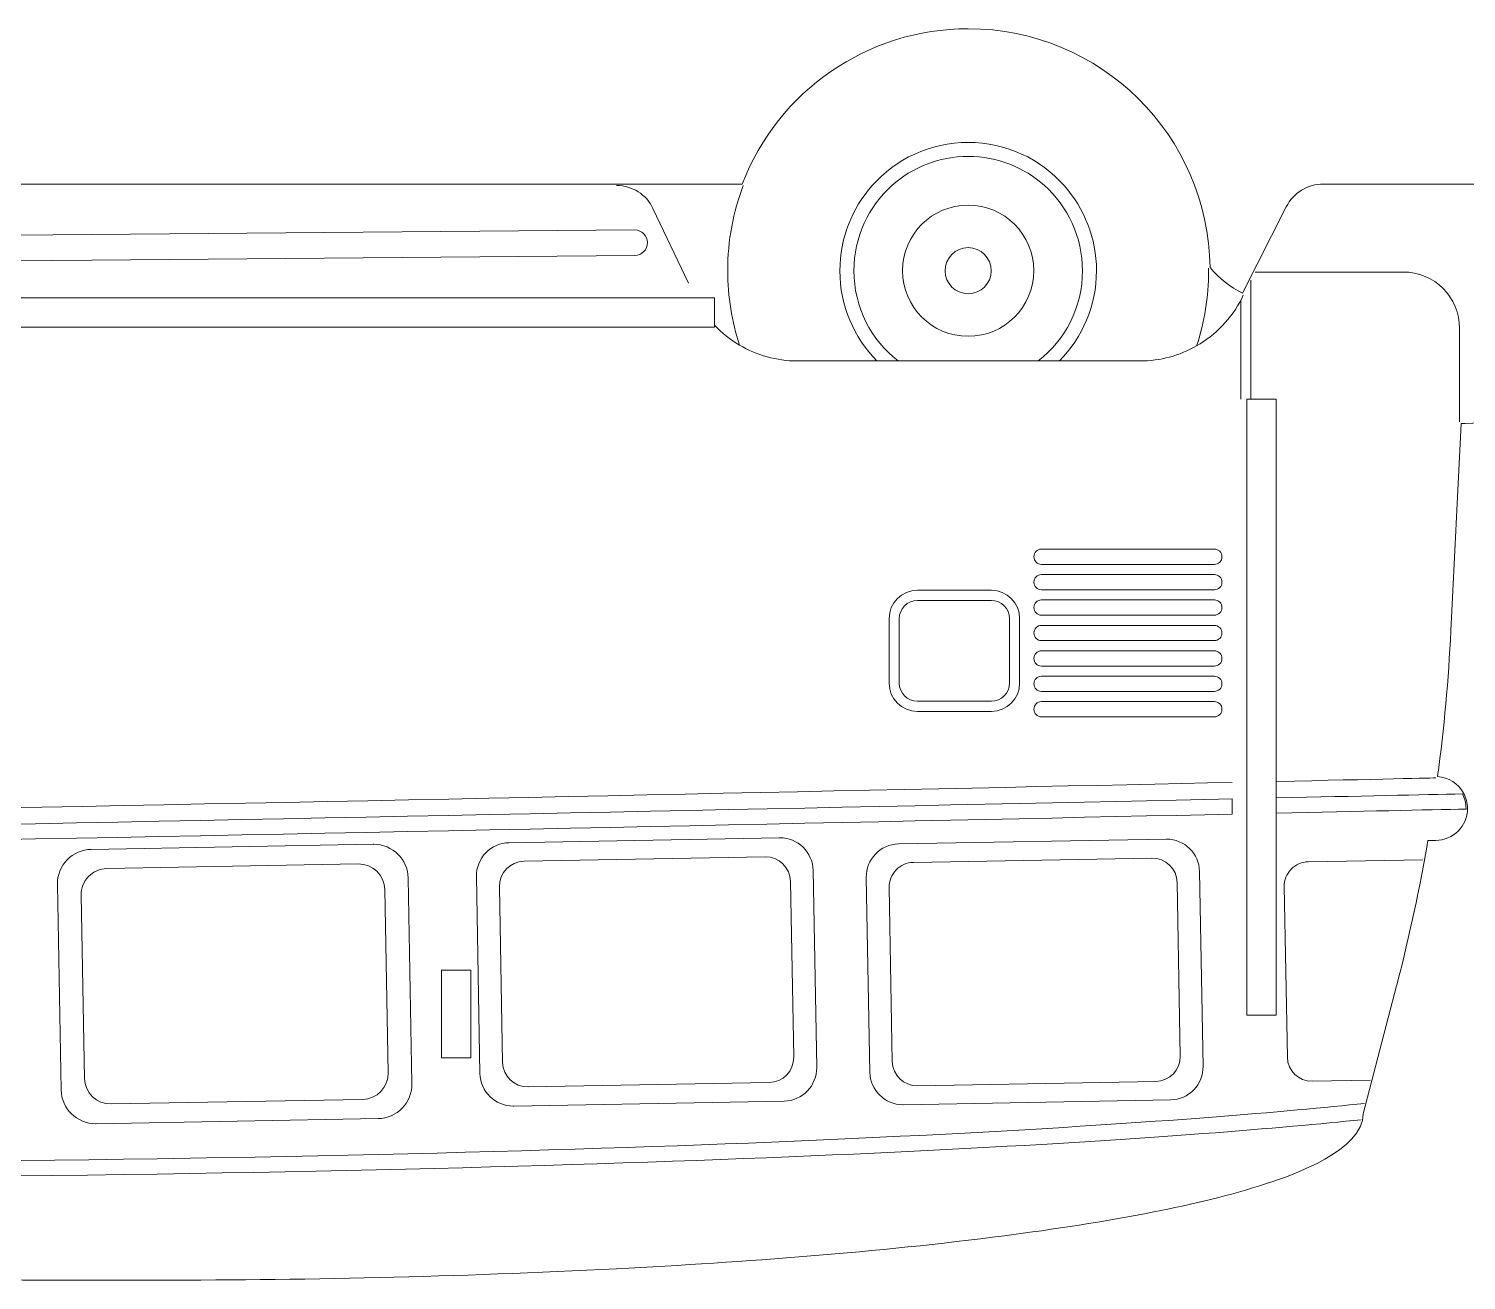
# Model space of a CAD drawing. Header units: millimetres. Extents: x -220 to 220, y -193 to 193.
# Drawn here: x -74.4 to 73.2, y 64.9 to 193.4 of the extents above; entities that cross this region are included whole.
import ezdxf

# ---------------------------------------------------------------- set-up
doc = ezdxf.new("R2010")
doc.units = ezdxf.units.MM
doc.header["$MEASUREMENT"] = 0
doc.layers.add('Camada 1', color=7, linetype='Continuous')

msp = doc.modelspace()

# ---------------------------------------------------------------- linework, layer by layer
at = {"layer": 'Camada 1', "color": 250, "lineweight": 20}
for points, knots in [([(50.2018, 166.1987), (48.9251, 166.8395), (47.7743, 167.7461), (46.8574, 168.8409), (46.8574, 168.8409), (46.6843, 182.426), (35.615, 193.3565), (22.0216, 193.3565), (22.0216, 193.3565), (11.7191, 193.3565), (2.4998, 186.9992), (-1.1775, 177.4124), (-1.1775, 177.4124), (-1.1775, 177.4124), (-126.0096, 177.4124), (-126.0096, 177.4124), (-126.0096, 177.4124), (-129.6868, 186.9993), (-138.906, 193.3565), (-149.2086, 193.3565), (-149.2086, 193.3565), (-159.5107, 193.3565), (-168.7294, 186.9987), (-172.4065, 177.4124), (-172.4065, 177.4124), (-172.4065, 177.4124), (-213.9852, 177.4124), (-213.9852, 177.4124), (-213.9852, 177.4124), (-217.0474, 177.4124), (-219.5304, 174.93), (-219.5304, 171.8676), (-219.5304, 171.8676), (-219.5304, 171.8676), (-219.5304, 160.557), (-219.5304, 160.557), (-219.5304, 160.557), (-219.5304, 156.5124), (-216.4033, 153.1659), (-212.3871, 152.8683), (-212.3871, 152.8683), (-212.0839, 150.7542), (-211.7412, 148.6457), (-211.3594, 146.5443), (-211.3594, 146.5443), (-211.6431, 145.4355), (-211.786, 144.2889), (-211.786, 143.1446), (-211.786, 143.1446), (-211.786, 140.3754), (-210.8488, 136.9631), (-208.8373, 134.9532), (-208.8373, 134.9532), (-208.4364, 133.3749), (-208.0113, 131.8028), (-207.5656, 130.2365), (-207.5656, 130.2365), (-202.7917, 113.4575), (-195.4776, 97.4739), (-185.8954, 82.8954), (-185.8954, 82.8954), (-186.5274, 82.5111), (-187.1751, 82.0394), (-187.6455, 81.4745), (-187.6455, 81.4745), (-188.0193, 81.0258), (-188.2941, 80.4975), (-188.2941, 79.9016), (-188.2941, 79.9016), (-188.2941, 75.5495), (-181.6593, 73.185), (-178.3429, 72.1482), (-178.3429, 72.1482), (-174.5959, 70.9767), (-170.6403, 70.1843), (-166.771, 69.5403), (-166.771, 69.5403), (-161.7028, 68.6969), (-156.5755, 68.1008), (-151.4616, 67.6151), (-151.4616, 67.6151), (-138.2526, 66.3605), (-124.8876, 65.8046), (-111.6267, 65.4365), (-111.6267, 65.4365), (-95.3775, 64.9856), (-79.1091, 64.8737), (-62.8542, 64.8737), (-62.8542, 64.8737), (-46.596, 64.8737), (-30.3153, 65.2172), (-14.0779, 66.0566), (-14.0779, 66.0566), (-0.7995, 66.7431), (12.5693, 67.7346), (25.7585, 69.4427), (25.7585, 69.4427), (30.8783, 70.1058), (36.0025, 70.8828), (41.0675, 71.8863), (41.0675, 71.8863), (44.9441, 72.6543), (48.8792, 73.5588), (52.6367, 74.7917), (52.6367, 74.7917), (55.4453, 75.713), (62.5615, 78.1893), (62.5859, 81.9702), (62.5859, 81.9702), (62.5859, 81.9702), (66.0046, 95.0927), (66.0046, 95.0927), (66.0046, 95.0927), (66.0046, 95.0927), (66.0268, 95.178), (66.0268, 95.178), (66.0268, 95.178), (66.0268, 95.178), (66.1073, 95.4893), (66.1073, 95.4893), (66.1073, 95.4893), (67.346, 100.2902), (68.3825, 105.143), (69.2191, 110.03), (69.2191, 110.03), (69.2191, 110.03), (70.0057, 110.03), (70.0057, 110.03), (70.0057, 110.03), (71.8181, 110.03), (73.2878, 111.4998), (73.2878, 113.3123), (73.2878, 113.3123), (73.2878, 113.8622), (73.1513, 114.3995), (72.8878, 114.882), (72.8878, 114.882), (72.3464, 115.8729), (71.3386, 116.5142), (70.2169, 116.586), (70.2169, 116.586), (70.8784, 121.5492), (71.3359, 126.5396), (71.5798, 131.5407), (71.5798, 131.5407), (71.5798, 131.5407), (72.6184, 152.8374), (72.6184, 152.8374), (72.6184, 152.8374), (72.6184, 152.8374), (73.0502, 152.8374), (73.0502, 152.8374), (73.0502, 152.8374), (77.3134, 152.8374), (80.7697, 156.2939), (80.7697, 160.557), (80.7697, 160.557), (80.7697, 160.557), (80.7697, 171.8676), (80.7697, 171.8676), (80.7697, 171.8676), (80.7697, 174.93), (78.2869, 177.4124), (75.2245, 177.4124), (75.2245, 177.4124), (75.2245, 177.4124), (58.4983, 177.4124), (58.4983, 177.4124), (58.4983, 177.4124), (56.8832, 177.4124), (55.4059, 176.5037), (54.6778, 175.062), (54.6778, 175.062), (54.6778, 175.062), (50.2018, 166.1987), (50.2018, 166.1987)], [0, 0, 0, 0, 0.02222222, 0.02222222, 0.02222222, 0.02222222, 0.04444444, 0.04444444, 0.04444444, 0.04444444, 0.06666667, 0.06666667, 0.06666667, 0.06666667, 0.08888889, 0.08888889, 0.08888889, 0.08888889, 0.11111111, 0.11111111, 0.11111111, 0.11111111, 0.13333333, 0.13333333, 0.13333333, 0.13333333, 0.15555556, 0.15555556, 0.15555556, 0.15555556, 0.17777778, 0.17777778, 0.17777778, 0.17777778, 0.2, 0.2, 0.2, 0.2, 0.22222222, 0.22222222, 0.22222222, 0.22222222, 0.24444444, 0.24444444, 0.24444444, 0.24444444, 0.26666667, 0.26666667, 0.26666667, 0.26666667, 0.28888889, 0.28888889, 0.28888889, 0.28888889, 0.31111111, 0.31111111, 0.31111111, 0.31111111, 0.33333333, 0.33333333, 0.33333333, 0.33333333, 0.35555556, 0.35555556, 0.35555556, 0.35555556, 0.37777778, 0.37777778, 0.37777778, 0.37777778, 0.4, 0.4, 0.4, 0.4, 0.42222222, 0.42222222, 0.42222222, 0.42222222, 0.44444444, 0.44444444, 0.44444444, 0.44444444, 0.46666667, 0.46666667, 0.46666667, 0.46666667, 0.48888889, 0.48888889, 0.48888889, 0.48888889, 0.51111111, 0.51111111, 0.51111111, 0.51111111, 0.53333333, 0.53333333, 0.53333333, 0.53333333, 0.55555556, 0.55555556, 0.55555556, 0.55555556, 0.57777778, 0.57777778, 0.57777778, 0.57777778, 0.6, 0.6, 0.6, 0.6, 0.62222222, 0.62222222, 0.62222222, 0.62222222, 0.64444444, 0.64444444, 0.64444444, 0.64444444, 0.66666667, 0.66666667, 0.66666667, 0.66666667, 0.68888889, 0.68888889, 0.68888889, 0.68888889, 0.71111111, 0.71111111, 0.71111111, 0.71111111, 0.73333333, 0.73333333, 0.73333333, 0.73333333, 0.75555556, 0.75555556, 0.75555556, 0.75555556, 0.77777778, 0.77777778, 0.77777778, 0.77777778, 0.8, 0.8, 0.8, 0.8, 0.82222222, 0.82222222, 0.82222222, 0.82222222, 0.84444444, 0.84444444, 0.84444444, 0.84444444, 0.86666667, 0.86666667, 0.86666667, 0.86666667, 0.88888889, 0.88888889, 0.88888889, 0.88888889, 0.91111111, 0.91111111, 0.91111111, 0.91111111, 0.93333333, 0.93333333, 0.93333333, 0.93333333, 0.95555556, 0.95555556, 0.95555556, 0.95555556, 1, 1, 1, 1]), ([(-4.012, 165.7242), (-4.012, 165.7242), (-4.012, 162.7242), (-4.012, 162.7242), (-4.012, 162.7242), (-4.012, 162.7242), (-139.0122, 162.7242), (-139.0122, 162.7242), (-139.0122, 162.7242), (-139.0122, 162.7242), (-139.0122, 165.7242), (-139.0122, 165.7242), (-139.0122, 165.7242), (-139.0122, 165.7242), (-4.012, 165.7242), (-4.012, 165.7242)], [0, 0, 0, 0, 0.2, 0.2, 0.2, 0.2, 0.4, 0.4, 0.4, 0.4, 0.6, 0.6, 0.6, 0.6, 1, 1, 1, 1]), ([(50.6293, 92.0985), (50.6293, 92.0985), (50.6293, 155.3399), (50.6293, 155.3399), (50.6293, 155.3399), (50.6293, 155.3399), (53.6293, 155.3399), (53.6293, 155.3399), (53.6293, 155.3399), (53.6293, 155.3399), (53.6293, 92.0985), (53.6293, 92.0985), (53.6293, 92.0985), (53.6293, 92.0985), (50.6293, 92.0985), (50.6293, 92.0985)], [0, 0, 0, 0, 0.2, 0.2, 0.2, 0.2, 0.4, 0.4, 0.4, 0.4, 0.6, 0.6, 0.6, 0.6, 1, 1, 1, 1]), ([(-29.0484, 96.7242), (-29.0484, 96.7242), (-29.0484, 87.7242), (-29.0484, 87.7242), (-29.0484, 87.7242), (-29.0484, 87.7242), (-32.0484, 87.7242), (-32.0484, 87.7242), (-32.0484, 87.7242), (-32.0484, 87.7242), (-32.0484, 96.7242), (-32.0484, 96.7242), (-32.0484, 96.7242), (-32.0484, 96.7242), (-29.0484, 96.7242), (-29.0484, 96.7242)], [0, 0, 0, 0, 0.2, 0.2, 0.2, 0.2, 0.4, 0.4, 0.4, 0.4, 0.6, 0.6, 0.6, 0.6, 1, 1, 1, 1])]:
    msp.add_open_spline(points, degree=3, knots=knots, dxfattribs=at)
at = {"layer": 'Camada 1', "color": 242, "lineweight": 20}
for points, knots in [([(12.6572, 159.252), (10.3019, 161.6321), (8.8474, 164.9052), (8.8474, 168.5183), (8.8474, 168.5183), (8.8474, 171.8738), (10.102, 174.9363), (12.1678, 177.2624), (12.1678, 177.2624), (14.581, 179.9796), (18.1013, 181.6919), (22.0214, 181.6919), (22.0214, 181.6919), (25.9412, 181.6919), (29.4613, 179.9796), (31.8745, 177.2624), (31.8745, 177.2624), (33.9401, 174.9363), (35.1947, 171.8738), (35.1947, 168.5183), (35.1947, 168.5183), (35.1947, 164.9052), (33.7403, 161.6319), (31.385, 159.252)], [0, 0, 0, 0, 0.14285714, 0.14285714, 0.14285714, 0.14285714, 0.28571429, 0.28571429, 0.28571429, 0.28571429, 0.42857143, 0.42857143, 0.42857143, 0.42857143, 0.57142857, 0.57142857, 0.57142857, 0.57142857, 0.71428571, 0.71428571, 0.71428571, 0.71428571, 1, 1, 1, 1]), ([(22.0214, 180.2522), (25.0276, 180.2522), (27.7697, 179.1216), (29.8459, 177.2624), (29.8459, 177.2624), (32.2451, 175.1139), (33.755, 171.9923), (33.755, 168.5183), (33.755, 168.5183), (33.755, 164.7515), (31.9801, 161.399), (29.2207, 159.252), (29.2207, 159.252), (29.2207, 159.252), (14.8219, 159.252), (14.8219, 159.252), (14.8219, 159.252), (12.0623, 161.399), (10.2871, 164.7513), (10.2871, 168.5183), (10.2871, 168.5183), (10.2871, 171.9923), (11.7971, 175.1138), (14.1965, 177.2624), (14.1965, 177.2624), (16.2728, 179.1215), (19.0153, 180.2522), (22.0214, 180.2522)], [0, 0, 0, 0, 0.125, 0.125, 0.125, 0.125, 0.25, 0.25, 0.25, 0.25, 0.375, 0.375, 0.375, 0.375, 0.5, 0.5, 0.5, 0.5, 0.625, 0.625, 0.625, 0.625, 0.75, 0.75, 0.75, 0.75, 1, 1, 1, 1]), ([(-14.0682, 177.2624), (-12.4735, 177.2624), (-11.0217, 176.3442), (-10.338, 174.9041), (-10.338, 174.9041), (-10.338, 174.9041), (-6.6918, 167.2242), (-6.6918, 167.2242)], [0, 0, 0, 0, 0.33333333, 0.33333333, 0.33333333, 0.33333333, 1, 1, 1, 1]), ([(-1.4631, 160.8798), (-2.2449, 163.2851), (-2.6674, 165.8523), (-2.6674, 168.5183), (-2.6674, 168.5183), (-2.6674, 171.5972), (-2.1039, 174.5444), (-1.0741, 177.2624)], [0, 0, 0, 0, 0.33333333, 0.33333333, 0.33333333, 0.33333333, 1, 1, 1, 1]), ([(22.0214, 175.2527), (25.7405, 175.2527), (28.7563, 172.238), (28.7563, 168.5183), (28.7563, 168.5183), (28.7563, 164.7984), (25.7405, 161.7839), (22.0214, 161.7839), (22.0214, 161.7839), (18.302, 161.7839), (15.2866, 164.7984), (15.2866, 168.5183), (15.2866, 168.5183), (15.2866, 172.238), (18.302, 175.2527), (22.0214, 175.2527)], [0, 0, 0, 0, 0.2, 0.2, 0.2, 0.2, 0.4, 0.4, 0.4, 0.4, 0.6, 0.6, 0.6, 0.6, 1, 1, 1, 1]), ([(24.3922, 168.5183), (24.3922, 169.8278), (23.3305, 170.8889), (22.0214, 170.8889), (22.0214, 170.8889), (20.7121, 170.8889), (19.6502, 169.8278), (19.6502, 168.5183), (19.6502, 168.5183), (19.6502, 167.2088), (20.7121, 166.1475), (22.0214, 166.1475), (22.0214, 166.1475), (23.3305, 166.1475), (24.3922, 167.2088), (24.3922, 168.5183)], [0, 0, 0, 0, 0.2, 0.2, 0.2, 0.2, 0.4, 0.4, 0.4, 0.4, 0.6, 0.6, 0.6, 0.6, 1, 1, 1, 1]), ([(46.708, 168.7859), (46.7089, 168.6968), (46.7093, 168.6077), (46.7093, 168.5183), (46.7093, 168.5183), (46.7093, 165.8228), (46.2773, 163.2282), (45.4789, 160.8)], [0, 0, 0, 0, 0.33333333, 0.33333333, 0.33333333, 0.33333333, 1, 1, 1, 1]), ([(51.473, 168.3836), (51.473, 168.3836), (66.6745, 168.3836), (66.6745, 168.3836), (66.6745, 168.3836), (69.8786, 168.3836), (72.4756, 165.7866), (72.4756, 162.5831), (72.4756, 162.5831), (72.4756, 162.5831), (72.4756, 152.9874), (72.4756, 152.9874)], [0, 0, 0, 0, 0.25, 0.25, 0.25, 0.25, 0.5, 0.5, 0.5, 0.5, 1, 1, 1, 1]), ([(-4.012, 162.9138), (-3.259, 162.1176), (-2.4, 161.4336), (-1.4631, 160.8798), (-1.4631, 160.8798), (0.3059, 159.8342), (2.353, 159.252), (4.4903, 159.252), (4.4903, 159.252), (4.4903, 159.252), (12.6572, 159.252), (12.6572, 159.252), (12.6572, 159.252), (12.6572, 159.252), (14.8219, 159.252), (14.8219, 159.252), (14.8219, 159.252), (14.8219, 159.252), (29.2207, 159.252), (29.2207, 159.252), (29.2207, 159.252), (29.2207, 159.252), (31.385, 159.252), (31.385, 159.252), (31.385, 159.252), (31.385, 159.252), (39.6623, 159.252), (39.6623, 159.252), (39.6623, 159.252), (41.743, 159.252), (43.7402, 159.8039), (45.4789, 160.8), (45.4789, 160.8), (47.4295, 161.9175), (49.0544, 163.5942), (50.1068, 165.678), (50.1068, 165.678), (50.1068, 165.678), (50.2687, 165.9986), (50.2687, 165.9986)], [0, 0, 0, 0, 0.09090909, 0.09090909, 0.09090909, 0.09090909, 0.18181818, 0.18181818, 0.18181818, 0.18181818, 0.27272727, 0.27272727, 0.27272727, 0.27272727, 0.36363636, 0.36363636, 0.36363636, 0.36363636, 0.45454545, 0.45454545, 0.45454545, 0.45454545, 0.54545455, 0.54545455, 0.54545455, 0.54545455, 0.63636364, 0.63636364, 0.63636364, 0.63636364, 0.72727273, 0.72727273, 0.72727273, 0.72727273, 0.81818182, 0.81818182, 0.81818182, 0.81818182, 1, 1, 1, 1]), ([(49.1293, 115.9824), (-3.6108, 114.8319), (-140.0086, 111.9201), (-169.612, 111.9201), (-169.612, 111.9201), (-189.5649, 111.9201), (-201.0645, 121.4897), (-207.4213, 130.2776)], [0, 0, 0, 0, 0.33333333, 0.33333333, 0.33333333, 0.33333333, 1, 1, 1, 1])]:
    msp.add_open_spline(points, degree=3, knots=knots, dxfattribs=at)
at = {"layer": 'Camada 1', "color": 242, "lineweight": 9}
for points, knots in [([(-12.1906, 172.6986), (-12.1998, 172.6986), (-12.2089, 172.6986), (-12.2181, 172.6982), (-12.2181, 172.6982), (-12.2181, 172.6982), (-119.7775, 171.7769), (-119.7775, 171.7769), (-119.7775, 171.7769), (-120.4983, 171.7707), (-121.0774, 171.1815), (-121.0713, 170.4605), (-121.0713, 170.4605), (-121.0651, 169.7495), (-120.4902, 169.1753), (-119.7825, 169.1667), (-119.7825, 169.1667), (-119.7733, 169.1667), (-119.7642, 169.1667), (-119.755, 169.1672), (-119.755, 169.1672), (-119.755, 169.1672), (-12.1951, 170.0883), (-12.1951, 170.0883), (-12.1951, 170.0883), (-11.4748, 170.0946), (-10.8952, 170.6838), (-10.9018, 171.4047), (-10.9018, 171.4047), (-10.9072, 172.116), (-11.4825, 172.6899), (-12.1906, 172.6986)], [0, 0, 0, 0, 0.11111111, 0.11111111, 0.11111111, 0.11111111, 0.22222222, 0.22222222, 0.22222222, 0.22222222, 0.33333333, 0.33333333, 0.33333333, 0.33333333, 0.44444444, 0.44444444, 0.44444444, 0.44444444, 0.55555556, 0.55555556, 0.55555556, 0.55555556, 0.66666667, 0.66666667, 0.66666667, 0.66666667, 0.77777778, 0.77777778, 0.77777778, 0.77777778, 1, 1, 1, 1]), ([(47.2967, 139.9365), (47.2967, 139.9365), (29.5474, 139.9365), (29.5474, 139.9365), (29.5474, 139.9365), (29.1151, 139.9365), (28.7642, 139.5857), (28.7642, 139.1534), (28.7642, 139.1534), (28.7642, 138.7211), (29.1151, 138.3702), (29.5474, 138.3702), (29.5474, 138.3702), (29.5474, 138.3702), (47.2967, 138.3702), (47.2967, 138.3702), (47.2967, 138.3702), (47.729, 138.3702), (48.0797, 138.7211), (48.0797, 139.1534), (48.0797, 139.1534), (48.0797, 139.5857), (47.729, 139.9365), (47.2967, 139.9365)], [0, 0, 0, 0, 0.14285714, 0.14285714, 0.14285714, 0.14285714, 0.28571429, 0.28571429, 0.28571429, 0.28571429, 0.42857143, 0.42857143, 0.42857143, 0.42857143, 0.57142857, 0.57142857, 0.57142857, 0.57142857, 0.71428571, 0.71428571, 0.71428571, 0.71428571, 1, 1, 1, 1]), ([(47.2967, 137.3262), (47.2967, 137.3262), (29.5474, 137.3262), (29.5474, 137.3262), (29.5474, 137.3262), (29.1151, 137.3262), (28.7642, 136.9755), (28.7642, 136.5431), (28.7642, 136.5431), (28.7642, 136.1109), (29.1151, 135.7602), (29.5474, 135.7602), (29.5474, 135.7602), (29.5474, 135.7602), (47.2967, 135.7602), (47.2967, 135.7602), (47.2967, 135.7602), (47.729, 135.7602), (48.0797, 136.1109), (48.0797, 136.5431), (48.0797, 136.5431), (48.0797, 136.9755), (47.729, 137.3262), (47.2967, 137.3262)], [0, 0, 0, 0, 0.14285714, 0.14285714, 0.14285714, 0.14285714, 0.28571429, 0.28571429, 0.28571429, 0.28571429, 0.42857143, 0.42857143, 0.42857143, 0.42857143, 0.57142857, 0.57142857, 0.57142857, 0.57142857, 0.71428571, 0.71428571, 0.71428571, 0.71428571, 1, 1, 1, 1]), ([(24.3992, 135.7169), (24.3992, 135.7169), (16.8058, 135.7169), (16.8058, 135.7169), (16.8058, 135.7169), (15.205, 135.7169), (13.9028, 134.4147), (13.9028, 132.8139), (13.9028, 132.8139), (13.9028, 132.8139), (13.9028, 126.1773), (13.9028, 126.1773), (13.9028, 126.1773), (13.9028, 124.5765), (15.205, 123.2745), (16.8058, 123.2745), (16.8058, 123.2745), (16.8058, 123.2745), (24.3992, 123.2745), (24.3992, 123.2745), (24.3992, 123.2745), (26, 123.2745), (27.3022, 124.5765), (27.3022, 126.1773), (27.3022, 126.1773), (27.3022, 126.1773), (27.3022, 132.8139), (27.3022, 132.8139), (27.3022, 132.8139), (27.3022, 134.4147), (26, 135.7169), (24.3992, 135.7169)], [0, 0, 0, 0, 0.11111111, 0.11111111, 0.11111111, 0.11111111, 0.22222222, 0.22222222, 0.22222222, 0.22222222, 0.33333333, 0.33333333, 0.33333333, 0.33333333, 0.44444444, 0.44444444, 0.44444444, 0.44444444, 0.55555556, 0.55555556, 0.55555556, 0.55555556, 0.66666667, 0.66666667, 0.66666667, 0.66666667, 0.77777778, 0.77777778, 0.77777778, 0.77777778, 1, 1, 1, 1]), ([(16.8058, 124.3185), (16.8058, 124.3185), (16.8058, 124.3185), (16.8058, 124.3185), (16.8058, 124.3185), (15.781, 124.3185), (14.947, 125.1527), (14.947, 126.1773), (14.947, 126.1773), (14.947, 126.1773), (14.947, 132.8139), (14.947, 132.8139), (14.947, 132.8139), (14.947, 133.8386), (15.781, 134.6727), (16.8058, 134.6727), (16.8058, 134.6727), (16.8058, 134.6727), (24.3992, 134.6727), (24.3992, 134.6727), (24.3992, 134.6727), (25.424, 134.6727), (26.258, 133.8386), (26.258, 132.8139), (26.258, 132.8139), (26.258, 132.8139), (26.258, 126.1773), (26.258, 126.1773), (26.258, 126.1773), (26.258, 125.1527), (25.424, 124.3185), (24.3992, 124.3185), (24.3992, 124.3185), (24.3992, 124.3185), (16.8058, 124.3185), (16.8058, 124.3185)], [0, 0, 0, 0, 0.1, 0.1, 0.1, 0.1, 0.2, 0.2, 0.2, 0.2, 0.3, 0.3, 0.3, 0.3, 0.4, 0.4, 0.4, 0.4, 0.5, 0.5, 0.5, 0.5, 0.6, 0.6, 0.6, 0.6, 0.7, 0.7, 0.7, 0.7, 0.8, 0.8, 0.8, 0.8, 1, 1, 1, 1]), ([(47.2967, 134.7161), (47.2967, 134.7161), (29.5474, 134.7161), (29.5474, 134.7161), (29.5474, 134.7161), (29.1151, 134.7161), (28.7642, 134.3652), (28.7642, 133.9329), (28.7642, 133.9329), (28.7642, 133.5006), (29.1151, 133.1499), (29.5474, 133.1499), (29.5474, 133.1499), (29.5474, 133.1499), (47.2967, 133.1499), (47.2967, 133.1499), (47.2967, 133.1499), (47.729, 133.1499), (48.0797, 133.5006), (48.0797, 133.9329), (48.0797, 133.9329), (48.0797, 134.3652), (47.729, 134.7161), (47.2967, 134.7161)], [0, 0, 0, 0, 0.14285714, 0.14285714, 0.14285714, 0.14285714, 0.28571429, 0.28571429, 0.28571429, 0.28571429, 0.42857143, 0.42857143, 0.42857143, 0.42857143, 0.57142857, 0.57142857, 0.57142857, 0.57142857, 0.71428571, 0.71428571, 0.71428571, 0.71428571, 1, 1, 1, 1]), ([(47.2967, 132.1058), (47.2967, 132.1058), (29.5474, 132.1058), (29.5474, 132.1058), (29.5474, 132.1058), (29.1151, 132.1058), (28.7642, 131.7551), (28.7642, 131.3226), (28.7642, 131.3226), (28.7642, 130.8905), (29.1151, 130.5398), (29.5474, 130.5398), (29.5474, 130.5398), (29.5474, 130.5398), (47.2967, 130.5398), (47.2967, 130.5398), (47.2967, 130.5398), (47.729, 130.5398), (48.0797, 130.8905), (48.0797, 131.3226), (48.0797, 131.3226), (48.0797, 131.7551), (47.729, 132.1058), (47.2967, 132.1058)], [0, 0, 0, 0, 0.14285714, 0.14285714, 0.14285714, 0.14285714, 0.28571429, 0.28571429, 0.28571429, 0.28571429, 0.42857143, 0.42857143, 0.42857143, 0.42857143, 0.57142857, 0.57142857, 0.57142857, 0.57142857, 0.71428571, 0.71428571, 0.71428571, 0.71428571, 1, 1, 1, 1]), ([(47.2967, 129.4956), (47.2967, 129.4956), (29.5474, 129.4956), (29.5474, 129.4956), (29.5474, 129.4956), (29.1151, 129.4956), (28.7642, 129.1449), (28.7642, 128.7126), (28.7642, 128.7126), (28.7642, 128.2802), (29.1151, 127.9295), (29.5474, 127.9295), (29.5474, 127.9295), (29.5474, 127.9295), (47.2967, 127.9295), (47.2967, 127.9295), (47.2967, 127.9295), (47.729, 127.9295), (48.0797, 128.2802), (48.0797, 128.7126), (48.0797, 128.7126), (48.0797, 129.1449), (47.729, 129.4956), (47.2967, 129.4956)], [0, 0, 0, 0, 0.14285714, 0.14285714, 0.14285714, 0.14285714, 0.28571429, 0.28571429, 0.28571429, 0.28571429, 0.42857143, 0.42857143, 0.42857143, 0.42857143, 0.57142857, 0.57142857, 0.57142857, 0.57142857, 0.71428571, 0.71428571, 0.71428571, 0.71428571, 1, 1, 1, 1]), ([(47.2967, 126.8853), (47.2967, 126.8853), (29.5474, 126.8853), (29.5474, 126.8853), (29.5474, 126.8853), (29.1151, 126.8853), (28.7642, 126.5346), (28.7642, 126.1023), (28.7642, 126.1023), (28.7642, 125.67), (29.1151, 125.3193), (29.5474, 125.3193), (29.5474, 125.3193), (29.5474, 125.3193), (47.2967, 125.3193), (47.2967, 125.3193), (47.2967, 125.3193), (47.729, 125.3193), (48.0797, 125.67), (48.0797, 126.1023), (48.0797, 126.1023), (48.0797, 126.5346), (47.729, 126.8853), (47.2967, 126.8853)], [0, 0, 0, 0, 0.14285714, 0.14285714, 0.14285714, 0.14285714, 0.28571429, 0.28571429, 0.28571429, 0.28571429, 0.42857143, 0.42857143, 0.42857143, 0.42857143, 0.57142857, 0.57142857, 0.57142857, 0.57142857, 0.71428571, 0.71428571, 0.71428571, 0.71428571, 1, 1, 1, 1]), ([(-204.5041, 121.0298), (-204.9141, 122.2115), (-205.3075, 123.3993), (-205.6909, 124.5902), (-205.6909, 124.5902), (-199.3359, 117.4208), (-189.8667, 110.1545), (-174.6754, 110.1545), (-174.6754, 110.1545), (-144.834, 110.1545), (-9.9513, 113.0099), (49.1293, 114.2928), (49.1293, 114.2928), (49.1293, 114.2928), (49.1293, 112.7262), (49.1293, 112.7262), (49.1293, 112.7262), (-9.9735, 111.4431), (-144.8259, 108.5885), (-174.6754, 108.5885), (-174.6754, 108.5885), (-188.7186, 108.5885), (-198.0108, 114.5201), (-204.5041, 121.0298)], [0, 0, 0, 0, 0.14285714, 0.14285714, 0.14285714, 0.14285714, 0.28571429, 0.28571429, 0.28571429, 0.28571429, 0.42857143, 0.42857143, 0.42857143, 0.42857143, 0.57142857, 0.57142857, 0.57142857, 0.57142857, 0.71428571, 0.71428571, 0.71428571, 0.71428571, 1, 1, 1, 1]), ([(47.2967, 124.2752), (47.2967, 124.2752), (29.5474, 124.2752), (29.5474, 124.2752), (29.5474, 124.2752), (29.1151, 124.2752), (28.7642, 123.9245), (28.7642, 123.4922), (28.7642, 123.4922), (28.7642, 123.0597), (29.1151, 122.709), (29.5474, 122.709), (29.5474, 122.709), (29.5474, 122.709), (47.2967, 122.709), (47.2967, 122.709), (47.2967, 122.709), (47.729, 122.709), (48.0797, 123.0597), (48.0797, 123.4922), (48.0797, 123.4922), (48.0797, 123.9245), (47.729, 124.2752), (47.2967, 124.2752)], [0, 0, 0, 0, 0.14285714, 0.14285714, 0.14285714, 0.14285714, 0.28571429, 0.28571429, 0.28571429, 0.28571429, 0.42857143, 0.42857143, 0.42857143, 0.42857143, 0.57142857, 0.57142857, 0.57142857, 0.57142857, 0.71428571, 0.71428571, 0.71428571, 0.71428571, 1, 1, 1, 1]), ([(53.6293, 114.3906), (62.1704, 114.5766), (68.7856, 114.7224), (72.7559, 114.8102), (72.7559, 114.8102), (72.9991, 114.365), (73.1377, 113.8553), (73.1377, 113.3123), (73.1377, 113.3123), (73.1377, 113.2919), (73.1353, 113.2721), (73.1348, 113.2517), (73.1348, 113.2517), (69.2033, 113.1648), (62.4407, 113.0159), (53.6293, 112.824), (53.6293, 112.824), (53.6293, 112.824), (53.6293, 114.3906), (53.6293, 114.3906)], [0, 0, 0, 0, 0.16666667, 0.16666667, 0.16666667, 0.16666667, 0.33333333, 0.33333333, 0.33333333, 0.33333333, 0.5, 0.5, 0.5, 0.5, 0.66666667, 0.66666667, 0.66666667, 0.66666667, 1, 1, 1, 1]), ([(-38.9986, 109.6346), (-38.9986, 109.6346), (-39.064, 109.6341), (-39.064, 109.6341), (-39.064, 109.6341), (-39.064, 109.6341), (-68.0154, 109.1069), (-68.0154, 109.1069), (-68.0154, 109.1069), (-68.9584, 109.0895), (-69.8389, 108.7062), (-70.4941, 108.0272), (-70.4941, 108.0272), (-71.1487, 107.3481), (-71.4999, 106.4544), (-71.4832, 105.5108), (-71.4832, 105.5108), (-71.4832, 105.5108), (-71.0988, 84.413), (-71.0988, 84.413), (-71.0988, 84.413), (-71.064, 82.5012), (-69.4801, 80.9451), (-67.5684, 80.9451), (-67.5684, 80.9451), (-67.5684, 80.9451), (-67.5031, 80.9457), (-67.5031, 80.9457), (-67.5031, 80.9457), (-67.5031, 80.9457), (-38.5516, 81.4728), (-38.5516, 81.4728), (-38.5516, 81.4728), (-37.6086, 81.4902), (-36.7281, 81.8736), (-36.073, 82.5527), (-36.073, 82.5527), (-35.4184, 83.2317), (-35.0671, 84.1254), (-35.0841, 85.0691), (-35.0841, 85.0691), (-35.0841, 85.0691), (-35.4684, 106.1669), (-35.4684, 106.1669), (-35.4684, 106.1669), (-35.503, 108.0786), (-37.0869, 109.6346), (-38.9986, 109.6346)], [0, 0, 0, 0, 0.07692308, 0.07692308, 0.07692308, 0.07692308, 0.15384615, 0.15384615, 0.15384615, 0.15384615, 0.23076923, 0.23076923, 0.23076923, 0.23076923, 0.30769231, 0.30769231, 0.30769231, 0.30769231, 0.38461538, 0.38461538, 0.38461538, 0.38461538, 0.46153846, 0.46153846, 0.46153846, 0.46153846, 0.53846154, 0.53846154, 0.53846154, 0.53846154, 0.61538462, 0.61538462, 0.61538462, 0.61538462, 0.69230769, 0.69230769, 0.69230769, 0.69230769, 0.76923077, 0.76923077, 0.76923077, 0.76923077, 0.84615385, 0.84615385, 0.84615385, 0.84615385, 1, 1, 1, 1]), ([(2.6963, 110.3013), (2.6963, 110.3013), (2.633, 110.3009), (2.633, 110.3009), (2.633, 110.3009), (2.633, 110.3009), (-25.1214, 109.7961), (-25.1214, 109.7961), (-25.1214, 109.7961), (-26.0313, 109.7799), (-26.8807, 109.4097), (-27.5124, 108.7542), (-27.5124, 108.7542), (-28.1347, 108.1088), (-28.4824, 107.2242), (-28.4667, 106.3269), (-28.4667, 106.3269), (-28.4667, 106.3269), (-28.0986, 86.1003), (-28.0986, 86.1003), (-28.0986, 86.1003), (-28.065, 84.2559), (-26.5371, 82.755), (-24.6925, 82.755), (-24.6925, 82.755), (-24.6925, 82.755), (-24.6294, 82.7555), (-24.6294, 82.7555), (-24.6294, 82.7555), (-24.6294, 82.7555), (3.1256, 83.2607), (3.1256, 83.2607), (3.1256, 83.2607), (5.0042, 83.2949), (6.5045, 84.8514), (6.4703, 86.73), (6.4703, 86.73), (6.4703, 86.73), (6.1024, 106.956), (6.1024, 106.956), (6.1024, 106.956), (6.0686, 108.8006), (4.5409, 110.3013), (2.6963, 110.3013)], [0, 0, 0, 0, 0.08333333, 0.08333333, 0.08333333, 0.08333333, 0.16666667, 0.16666667, 0.16666667, 0.16666667, 0.25, 0.25, 0.25, 0.25, 0.33333333, 0.33333333, 0.33333333, 0.33333333, 0.41666667, 0.41666667, 0.41666667, 0.41666667, 0.5, 0.5, 0.5, 0.5, 0.58333333, 0.58333333, 0.58333333, 0.58333333, 0.66666667, 0.66666667, 0.66666667, 0.66666667, 0.75, 0.75, 0.75, 0.75, 0.83333333, 0.83333333, 0.83333333, 0.83333333, 1, 1, 1, 1]), ([(42.3995, 110.1608), (42.3995, 110.1608), (42.3373, 110.1602), (42.3373, 110.1602), (42.3373, 110.1602), (42.3373, 110.1602), (14.8765, 109.6605), (14.8765, 109.6605), (14.8765, 109.6605), (13.0153, 109.6268), (11.5282, 108.0848), (11.5619, 106.2224), (11.5619, 106.2224), (11.5619, 106.2224), (11.9258, 86.211), (11.9258, 86.211), (11.9258, 86.211), (11.959, 84.3828), (13.4731, 82.8959), (15.3019, 82.8959), (15.3019, 82.8959), (15.3019, 82.8959), (15.364, 82.8963), (15.364, 82.8963), (15.364, 82.8963), (15.364, 82.8963), (42.8246, 83.3954), (42.8246, 83.3954), (42.8246, 83.3954), (43.7264, 83.4117), (44.5682, 83.7782), (45.1943, 84.4277), (45.1943, 84.4277), (45.8204, 85.0776), (46.1561, 85.9322), (46.1399, 86.834), (46.1399, 86.834), (46.1399, 86.834), (45.7754, 106.8455), (45.7754, 106.8455), (45.7754, 106.8455), (45.7423, 108.6735), (44.2282, 110.1608), (42.3995, 110.1608)], [0, 0, 0, 0, 0.08333333, 0.08333333, 0.08333333, 0.08333333, 0.16666667, 0.16666667, 0.16666667, 0.16666667, 0.25, 0.25, 0.25, 0.25, 0.33333333, 0.33333333, 0.33333333, 0.33333333, 0.41666667, 0.41666667, 0.41666667, 0.41666667, 0.5, 0.5, 0.5, 0.5, 0.58333333, 0.58333333, 0.58333333, 0.58333333, 0.66666667, 0.66666667, 0.66666667, 0.66666667, 0.75, 0.75, 0.75, 0.75, 0.83333333, 0.83333333, 0.83333333, 0.83333333, 1, 1, 1, 1]), ([(3.7811, 105.8156), (3.7552, 107.2359), (2.5826, 108.3666), (1.1623, 108.3407), (1.1623, 108.3407), (1.1623, 108.3407), (-23.5806, 107.891), (-23.5806, 107.891), (-23.5806, 107.891), (-25.0009, 107.865), (-26.1318, 106.6923), (-26.1058, 105.2721), (-26.1058, 105.2721), (-26.1058, 105.2721), (-25.7779, 87.2412), (-25.7779, 87.2412), (-25.7779, 87.2412), (-25.752, 85.821), (-24.5793, 84.6902), (-23.1591, 84.7163), (-23.1591, 84.7163), (-23.1591, 84.7163), (1.5839, 85.1664), (1.5839, 85.1664), (1.5839, 85.1664), (3.0043, 85.1925), (4.135, 86.3649), (4.1089, 87.7853), (4.1089, 87.7853), (4.1089, 87.7853), (3.7811, 105.8156), (3.7811, 105.8156)], [0, 0, 0, 0, 0.11111111, 0.11111111, 0.11111111, 0.11111111, 0.22222222, 0.22222222, 0.22222222, 0.22222222, 0.33333333, 0.33333333, 0.33333333, 0.33333333, 0.44444444, 0.44444444, 0.44444444, 0.44444444, 0.55555556, 0.55555556, 0.55555556, 0.55555556, 0.66666667, 0.66666667, 0.66666667, 0.66666667, 0.77777778, 0.77777778, 0.77777778, 0.77777778, 1, 1, 1, 1]), ([(43.4737, 105.7167), (43.4482, 107.1222), (42.2878, 108.2408), (40.8823, 108.2153), (40.8823, 108.2153), (40.8823, 108.2153), (16.402, 107.7702), (16.402, 107.7702), (16.402, 107.7702), (15.727, 107.7579), (15.0847, 107.478), (14.6161, 106.9917), (14.6161, 106.9917), (14.1476, 106.5059), (13.8911, 105.8538), (13.9034, 105.1788), (13.9034, 105.1788), (13.9034, 105.1788), (14.228, 87.3392), (14.228, 87.3392), (14.228, 87.3392), (14.2535, 85.9337), (15.4141, 84.8151), (16.8196, 84.8406), (16.8196, 84.8406), (16.8196, 84.8406), (41.2993, 85.2863), (41.2993, 85.2863), (41.2993, 85.2863), (42.7048, 85.3118), (43.8235, 86.472), (43.798, 87.8775), (43.798, 87.8775), (43.798, 87.8775), (43.4737, 105.7167), (43.4737, 105.7167)], [0, 0, 0, 0, 0.1, 0.1, 0.1, 0.1, 0.2, 0.2, 0.2, 0.2, 0.3, 0.3, 0.3, 0.3, 0.4, 0.4, 0.4, 0.4, 0.5, 0.5, 0.5, 0.5, 0.6, 0.6, 0.6, 0.6, 0.7, 0.7, 0.7, 0.7, 0.8, 0.8, 0.8, 0.8, 1, 1, 1, 1]), ([(63.3296, 85.4198), (63.3296, 85.4198), (57.3337, 85.3107), (57.3337, 85.3107), (57.3337, 85.3107), (55.9532, 85.2857), (54.8138, 86.3843), (54.7888, 87.7649), (54.7888, 87.7649), (54.7888, 87.7649), (54.4697, 105.287), (54.4697, 105.287), (54.4697, 105.287), (54.458, 105.9497), (54.7093, 106.5905), (55.1696, 107.0676), (55.1696, 107.0676), (55.63, 107.5449), (56.2612, 107.8197), (56.9239, 107.832), (56.9239, 107.832), (56.9239, 107.832), (68.7056, 108.0459), (68.7056, 108.0459)], [0, 0, 0, 0, 0.14285714, 0.14285714, 0.14285714, 0.14285714, 0.28571429, 0.28571429, 0.28571429, 0.28571429, 0.42857143, 0.42857143, 0.42857143, 0.42857143, 0.57142857, 0.57142857, 0.57142857, 0.57142857, 0.71428571, 0.71428571, 0.71428571, 0.71428571, 1, 1, 1, 1]), ([(-37.8669, 104.9774), (-37.894, 106.4595), (-39.1171, 107.6387), (-40.599, 107.6117), (-40.599, 107.6117), (-40.599, 107.6117), (-66.4086, 107.1425), (-66.4086, 107.1425), (-66.4086, 107.1425), (-67.1203, 107.1294), (-67.7971, 106.8347), (-68.2912, 106.3224), (-68.2912, 106.3224), (-68.7858, 105.81), (-69.0561, 105.1223), (-69.0427, 104.4105), (-69.0427, 104.4105), (-69.0427, 104.4105), (-68.7006, 85.6022), (-68.7006, 85.6022), (-68.7006, 85.6022), (-68.6734, 84.1203), (-67.4506, 82.9412), (-65.9686, 82.9682), (-65.9686, 82.9682), (-65.9686, 82.9682), (-40.159, 83.4375), (-40.159, 83.4375), (-40.159, 83.4375), (-38.6772, 83.4647), (-37.4979, 84.6878), (-37.525, 86.1698), (-37.525, 86.1698), (-37.525, 86.1698), (-37.8669, 104.9774), (-37.8669, 104.9774)], [0, 0, 0, 0, 0.1, 0.1, 0.1, 0.1, 0.2, 0.2, 0.2, 0.2, 0.3, 0.3, 0.3, 0.3, 0.4, 0.4, 0.4, 0.4, 0.5, 0.5, 0.5, 0.5, 0.6, 0.6, 0.6, 0.6, 0.7, 0.7, 0.7, 0.7, 0.8, 0.8, 0.8, 0.8, 1, 1, 1, 1]), ([(-185.9287, 82.6928), (-174.0825, 80.3717), (-141.5584, 76.1505), (-64.693, 77.2916), (-64.693, 77.2916), (9.5899, 78.3918), (47.1214, 81.3786), (62.7065, 83.0288)], [0, 0, 0, 0, 0.33333333, 0.33333333, 0.33333333, 0.33333333, 1, 1, 1, 1]), ([(62.3662, 81.3554), (46.406, 79.6875), (8.822, 76.8144), (-64.6696, 75.7254), (-64.6696, 75.7254), (-145.0312, 74.537), (-176.736, 79.0581), (-187.5303, 81.3786)], [0, 0, 0, 0, 0.33333333, 0.33333333, 0.33333333, 0.33333333, 1, 1, 1, 1])]:
    msp.add_open_spline(points, degree=3, knots=knots, dxfattribs=at)
for points in [[(51.0503, 167.5464), (51.0503, 167.5464), (51.0503, 155.3399), (51.0503, 155.3399)], [(50.0063, 155.3399), (50.0063, 155.3399), (50.0063, 165.4956), (50.0063, 165.4956)]]:
    msp.add_open_spline(points, degree=3, dxfattribs=at)
at = {"layer": 'Camada 1', "color": 242, "lineweight": 20}
msp.add_open_spline([(70.0463, 116.4425), (70.0463, 116.4425), (63.9244, 116.306), (53.6293, 116.0807)], degree=3, dxfattribs=at)

doc.saveas('drawing.dxf')
